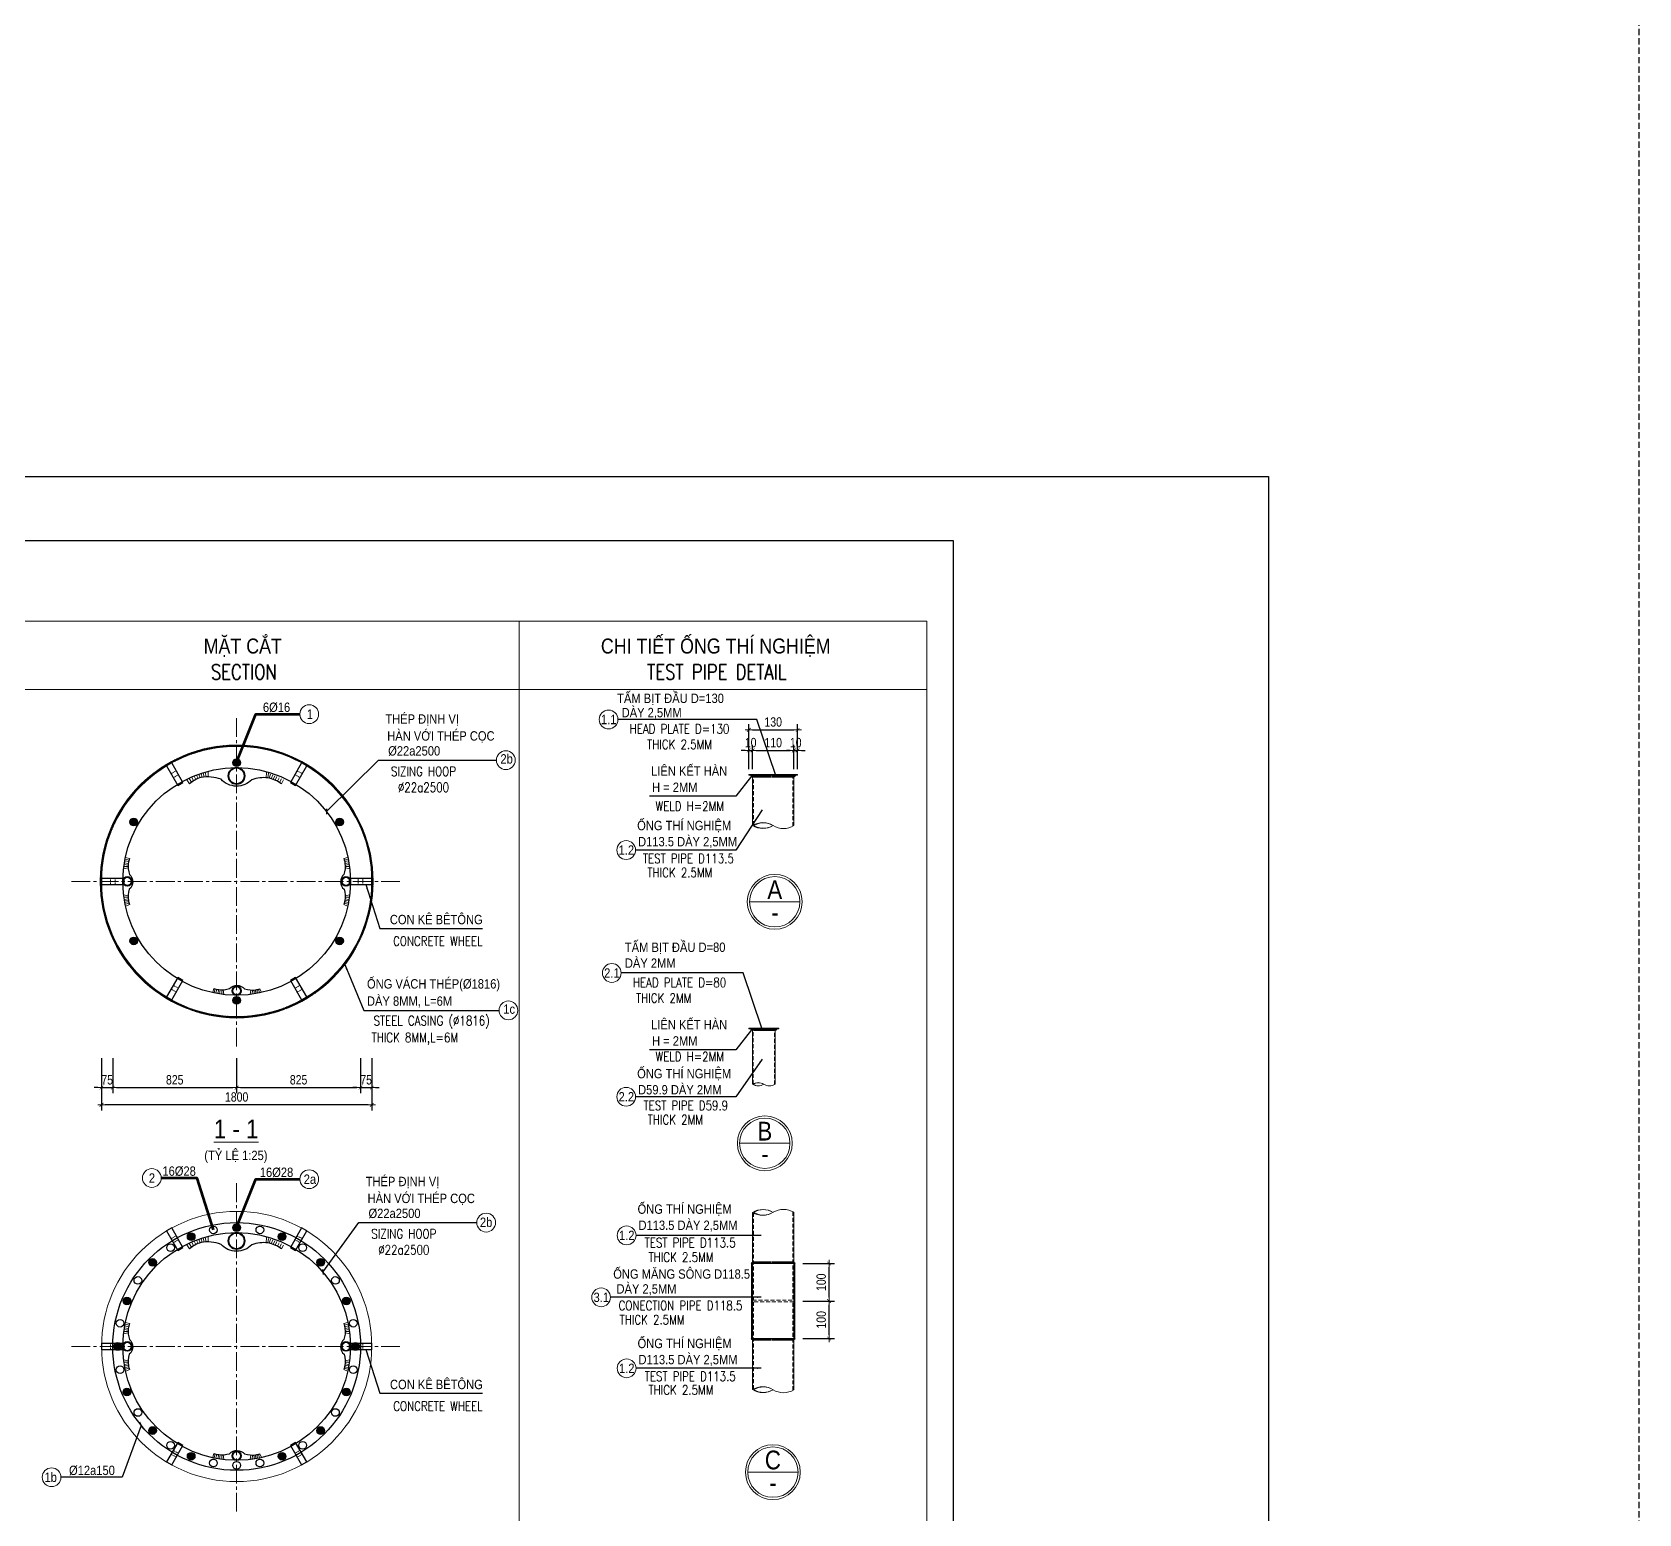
# Model space of a CAD drawing. Header units: millimetres. Extents: x -2123450 to -961021, y -260876 to 649159.
# Drawn here: x -1306265 to -1242047, y 476178 to 535405 of the extents above; entities that cross this region are included whole.
import ezdxf
from ezdxf.enums import TextEntityAlignment as Align

# ---------------------------------------------------------------- set-up
doc = ezdxf.new("R2010")
doc.units = ezdxf.units.MM
doc.header["$LTSCALE"] = 1000
doc.header["$MEASUREMENT"] = 0
doc.header["$PDMODE"] = 66
for name, pattern in [('CENTER2', [1.125, 0.75, -0.125, 0.125, -0.125]), ('HIDDEN', [0.375, 0.25, -0.125]), ('HIDDEN2', [4.7625, 3.175, -1.5875])]:
    doc.linetypes.add(name, pattern=pattern)
doc.layers.get('0').update_dxf_attribs({"linetype": 'CONTINUOUS'})
doc.layers.get('DEFPOINTS').update_dxf_attribs({"linetype": 'CONTINUOUS'})
for name, color, linetype in [('03BORER', 3, 'CONTINUOUS'), ('05STEEL', 4, 'CONTINUOUS'), ('HIDEN', 9, 'HIDDEN'), ('TEXT', 7, 'CONTINUOUS')]:
    doc.layers.add(name, color=color, linetype=linetype)
for name, color, linetype, lineweight in [('NDC_S_AXIS', 5, 'CENTER2', 15), ('NDC_S_BREAK-LINE', 1, 'CONTINUOUS', 15), ('NDC_S_CONTINUOUS', 3, 'CONTINUOUS', 20), ('NDC_S_DIM', 1, 'CONTINUOUS', 9), ('NDC_S_FOUNDATION NAME', 7, 'CONTINUOUS', 20), ('NDC_S_HATCH MATERIAL', 8, 'CONTINUOUS', 13), ('NDC_S_HIDDEN', 9, 'HIDDEN2', 20), ('NDC_S_LEADER', 1, 'CONTINUOUS', 9), ('NDC_S_REBAR', 4, 'CONTINUOUS', 35), ('NDC_S_REBAR NO.', 7, 'CONTINUOUS', 20), ('NDC_S_REBAR NO. BOX', 1, 'CONTINUOUS', 9), ('NDC_S_REBAR SECTION', 6, 'CONTINUOUS', 25), ('NDC_S_STIRRUP', 2, 'CONTINUOUS', 25), ('NDC_S_VN TITLE', 6, 'CONTINUOUS', 9)]:
    doc.layers.add(name, color=color, linetype=linetype, lineweight=lineweight)
doc.styles.add('NDC_ARIAL', font='arial.ttf', dxfattribs={"width": 0.8})
doc.styles.get("Standard").update_dxf_attribs({"font": 'romans.shx', "bigfont": 'vns.shx'})
doc.dimstyles.new('NDC_1-100', dxfattribs={"dimscale": 100, "dimtxt": 2.2, "dimasz": 1, "dimexe": 1.5, "dimexo": 2, "dimgap": 0.8, "dimtad": 1, "dimdec": 0, "dimdsep": 46, "dimtxsty": 'NDC_ARIAL', "dimblk": 'DIMMARK', "dimcen": 49999.938995, "dimdle": 1.5, "dimclrd": 1, "dimclre": 1, "dimclrt": 3, "dimadec": 0, "dimazin": 0, "dimtfac": 1, "dimtdec": 0, "dimtix": 1, "dimtmove": 2, "dimatfit": 3, "dimfxl": 1, "dimarcsym": 0})
doc.dimstyles.new('NDC_1-150(10)', dxfattribs={"dimscale": 150, "dimtxt": 2.5, "dimasz": 1, "dimexe": 1.5, "dimexo": 0, "dimgap": 0.8, "dimtad": 1, "dimdec": 0, "dimlfac": 0.066667, "dimdsep": 46, "dimtxsty": 'NDC_ARIAL', "dimblk": 'DIMMARK', "dimcen": 49999.938995, "dimdle": 1.5, "dimclrd": 1, "dimclre": 1, "dimclrt": 3, "dimadec": 0, "dimazin": 0, "dimtfac": 1, "dimtdec": 0, "dimtix": 1, "dimtmove": 2, "dimatfit": 3, "dimfxl": 1, "dimarcsym": 0})
doc.dimstyles.new('NDC_1-150(25)', dxfattribs={"dimscale": 150, "dimtxt": 2.5, "dimasz": 1, "dimexe": 1.5, "dimexo": 0, "dimgap": 0.8, "dimtad": 1, "dimdec": 0, "dimlfac": 0.166667, "dimdsep": 46, "dimtxsty": 'NDC_ARIAL', "dimblk": 'DIMMARK', "dimcen": 49999.938995, "dimdle": 1.5, "dimclrd": 1, "dimclre": 1, "dimclrt": 3, "dimadec": 0, "dimazin": 0, "dimtfac": 1, "dimtdec": 0, "dimtix": 1, "dimtmove": 2, "dimatfit": 3, "dimfxl": 1, "dimarcsym": 0})

# ---------------------------------------------------------------- blocks, each defined once
blk = doc.blocks.new('DIMMARK')
at = {"layer": 'NDC_S_DIM', "color": 1}
blk.add_line((-1.5, 0), (1, 0), dxfattribs=at)
at = {"layer": 'NDC_S_DIM', "color": 2, "const_width": 0.15}
blk.add_lwpolyline([(-0.5, -0.5), (0.5, 0.5)], dxfattribs=at)
blk = doc.blocks.new('*U1938')
at = {"layer": 'NDC_S_HATCH MATERIAL'}
blk.add_line((0, 42), (0, -42), dxfattribs=at)
blk = doc.blocks.new('*U1939')
at = {"layer": 'NDC_S_HATCH MATERIAL', "color": 0, "linetype": 'ByBlock', "lineweight": -2, "transparency": 16777216}
for p in [(0, 0), (40, 0), (80, 0), (120, 0), (160, 0), (200, 0), (240, 0), (280, 0), (320, 0), (360, 0), (400, 0), (440, 0), (480, 0), (520, 0), (560, 0), (600, 0), (640, 0), (680, 0), (720, 0), (760, 0), (800, 0), (840, 0), (880, 0), (920, 0), (960, 0), (1000, 0), (1040, 0), (1080, 0), (1120, 0), (1160, 0), (1200, 0), (1240, 0), (1280, 0), (1320, 0), (1360, 0), (1400, 0), (1440, 0), (1480, 0)]:
    blk.add_blockref('*U1938', p, dxfattribs=at)
blk = doc.blocks.new('*D2032')
at = {"layer": 'DEFPOINTS', "color": 0, "transparency": 16777216}
for p in [(-1277471, 506693), (-1277621, 505945), (-1277471, 505945)]:
    blk.add_point(p, dxfattribs=at)
at = {"layer": 'NDC_S_DIM', "color": 1, "lineweight": -2, "transparency": 16777216}
for p, q in [((-1277771, 506693), (-1277921, 506693)), ((-1277621, 505945), (-1277621, 506918)), ((-1277621, 506693), (-1277471, 506693)), ((-1277471, 505945), (-1277471, 506918)), ((-1277321, 506693), (-1277171, 506693))]:
    blk.add_line(p, q, dxfattribs=at)
at = {"layer": 'NDC_S_DIM', "color": 1, "lineweight": -2, "transparency": 16777216, "xscale": 150, "yscale": 150, "zscale": 150}
blk.add_blockref('DIMMARK', (-1277621, 506693), dxfattribs=at)
at = {"layer": 'NDC_S_DIM', "color": 1, "lineweight": -2, "transparency": 16777216, "xscale": 150, "yscale": 150, "zscale": 150, "rotation": 180}
blk.add_blockref('DIMMARK', (-1277471, 506693), dxfattribs=at)
at = {"layer": 'NDC_S_DIM', "color": 3, "transparency": 16777216, "insert": (-1277546, 507004), "char_height": 375, "attachment_point": 5, "style": 'NDC_ARIAL'}
blk.add_mtext('10', dxfattribs=at)
blk = doc.blocks.new('*D2033')
at = {"layer": 'DEFPOINTS', "color": 0, "transparency": 16777216}
for p in [(-1275821, 506693), (-1277471, 505945), (-1275821, 505945)]:
    blk.add_point(p, dxfattribs=at)
at = {"layer": 'NDC_S_DIM', "color": 1, "lineweight": -2, "transparency": 16777216}
for p, q in [((-1277471, 505945), (-1277471, 506918)), ((-1277321, 506693), (-1275971, 506693)), ((-1275821, 505945), (-1275821, 506918))]:
    blk.add_line(p, q, dxfattribs=at)
at = {"layer": 'NDC_S_DIM', "color": 1, "lineweight": -2, "transparency": 16777216, "xscale": 150, "yscale": 150, "zscale": 150, "rotation": 180}
blk.add_blockref('DIMMARK', (-1277471, 506693), dxfattribs=at)
at = {"layer": 'NDC_S_DIM', "color": 1, "lineweight": -2, "transparency": 16777216, "xscale": 150, "yscale": 150, "zscale": 150}
blk.add_blockref('DIMMARK', (-1275821, 506693), dxfattribs=at)
at = {"layer": 'NDC_S_DIM', "color": 3, "transparency": 16777216, "insert": (-1276646, 507004), "char_height": 375, "attachment_point": 5, "style": 'NDC_ARIAL'}
blk.add_mtext('110', dxfattribs=at)
blk = doc.blocks.new('*D2034')
at = {"layer": 'DEFPOINTS', "color": 0, "transparency": 16777216}
for p in [(-1275671, 506693), (-1275821, 505945), (-1275671, 505945)]:
    blk.add_point(p, dxfattribs=at)
at = {"layer": 'NDC_S_DIM', "color": 1, "lineweight": -2, "transparency": 16777216}
for p, q in [((-1275971, 506693), (-1276121, 506693)), ((-1275821, 505945), (-1275821, 506918)), ((-1275821, 506693), (-1275671, 506693)), ((-1275671, 505945), (-1275671, 506918)), ((-1275521, 506693), (-1275371, 506693))]:
    blk.add_line(p, q, dxfattribs=at)
at = {"layer": 'NDC_S_DIM', "color": 1, "lineweight": -2, "transparency": 16777216, "xscale": 150, "yscale": 150, "zscale": 150}
blk.add_blockref('DIMMARK', (-1275821, 506693), dxfattribs=at)
at = {"layer": 'NDC_S_DIM', "color": 1, "lineweight": -2, "transparency": 16777216, "xscale": 150, "yscale": 150, "zscale": 150, "rotation": 180}
blk.add_blockref('DIMMARK', (-1275671, 506693), dxfattribs=at)
at = {"layer": 'NDC_S_DIM', "color": 3, "transparency": 16777216, "insert": (-1275746, 507004), "char_height": 375, "attachment_point": 5, "style": 'NDC_ARIAL'}
blk.add_mtext('10', dxfattribs=at)
blk = doc.blocks.new('*D2035')
at = {"layer": 'DEFPOINTS', "color": 0, "transparency": 16777216}
for p in [(-1275671, 507517), (-1277621, 505945), (-1275671, 505945)]:
    blk.add_point(p, dxfattribs=at)
at = {"layer": 'NDC_S_DIM', "color": 1, "lineweight": -2, "transparency": 16777216}
for p, q in [((-1277621, 505945), (-1277621, 507742)), ((-1277471, 507517), (-1275821, 507517)), ((-1275671, 505945), (-1275671, 507742))]:
    blk.add_line(p, q, dxfattribs=at)
at = {"layer": 'NDC_S_DIM', "color": 1, "lineweight": -2, "transparency": 16777216, "xscale": 150, "yscale": 150, "zscale": 150, "rotation": 180}
blk.add_blockref('DIMMARK', (-1277621, 507517), dxfattribs=at)
at = {"layer": 'NDC_S_DIM', "color": 1, "lineweight": -2, "transparency": 16777216, "xscale": 150, "yscale": 150, "zscale": 150}
blk.add_blockref('DIMMARK', (-1275671, 507517), dxfattribs=at)
at = {"layer": 'NDC_S_DIM', "color": 3, "transparency": 16777216, "insert": (-1276646, 507829), "char_height": 375, "attachment_point": 5, "style": 'NDC_ARIAL'}
blk.add_mtext('130', dxfattribs=at)
blk = doc.blocks.new('*U1927')
at = {"layer": 'NDC_S_HATCH MATERIAL'}
blk.add_line((0, 42), (0, -42), dxfattribs=at)
blk = doc.blocks.new('*U1940')
at = {"layer": 'NDC_S_HATCH MATERIAL', "color": 0, "linetype": 'ByBlock', "lineweight": -2, "transparency": 16777216}
for p in [(0, 0), (40, 0), (80, 0), (120, 0), (160, 0), (200, 0), (240, 0), (280, 0), (320, 0), (360, 0), (400, 0), (440, 0), (480, 0), (520, 0), (560, 0), (600, 0), (640, 0), (680, 0), (720, 0), (760, 0), (800, 0)]:
    blk.add_blockref('*U1927', p, dxfattribs=at)
blk = doc.blocks.new('*U1929')
at = {"layer": 'NDC_S_HATCH MATERIAL'}
blk.add_line((0, 42), (0, -42), dxfattribs=at)
blk = doc.blocks.new('*U1928')
at = {"layer": 'NDC_S_HATCH MATERIAL', "color": 0, "linetype": 'ByBlock', "lineweight": -2, "transparency": 16777216}
for p in [(0, 0), (40, 0), (80, 0), (120, 0), (160, 0), (200, 0), (240, 0), (280, 0), (320, 0), (360, 0), (400, 0), (440, 0), (480, 0), (520, 0), (560, 0), (600, 0), (640, 0), (680, 0), (720, 0), (760, 0), (800, 0), (840, 0), (880, 0), (920, 0), (960, 0), (1000, 0), (1040, 0), (1080, 0), (1120, 0), (1160, 0), (1200, 0), (1240, 0), (1280, 0), (1320, 0), (1360, 0), (1400, 0), (1440, 0), (1480, 0)]:
    blk.add_blockref('*U1929', p, dxfattribs=at)
blk = doc.blocks.new('*U1931')
at = {"layer": 'NDC_S_HATCH MATERIAL'}
blk.add_line((0, 42), (0, -42), dxfattribs=at)
blk = doc.blocks.new('*U1930')
at = {"layer": 'NDC_S_HATCH MATERIAL', "color": 0, "linetype": 'ByBlock', "lineweight": -2, "transparency": 16777216}
for p in [(0, 0), (40, 0), (80, 0), (120, 0), (160, 0), (200, 0), (240, 0), (280, 0), (320, 0), (360, 0), (400, 0), (440, 0), (480, 0), (520, 0), (560, 0), (600, 0), (640, 0), (680, 0), (720, 0), (760, 0), (800, 0), (840, 0), (880, 0), (920, 0), (960, 0), (1000, 0), (1040, 0), (1080, 0), (1120, 0), (1160, 0), (1200, 0), (1240, 0), (1280, 0), (1320, 0), (1360, 0), (1400, 0), (1440, 0), (1480, 0)]:
    blk.add_blockref('*U1931', p, dxfattribs=at)
blk = doc.blocks.new('*D2026')
at = {"layer": 'DEFPOINTS', "color": 0, "transparency": 16777216}
for p in [(-1275456, 484686), (-1274415, 484686), (-1275456, 483186)]:
    blk.add_point(p, dxfattribs=at)
at = {"layer": 'NDC_S_DIM', "color": 1, "lineweight": -2, "transparency": 16777216}
for p, q in [((-1275456, 484686), (-1274190, 484686)), ((-1274415, 483336), (-1274415, 484536)), ((-1275456, 483186), (-1274190, 483186))]:
    blk.add_line(p, q, dxfattribs=at)
at = {"layer": 'NDC_S_DIM', "color": 1, "lineweight": -2, "transparency": 16777216, "xscale": 150, "yscale": 150, "zscale": 150}
for p, rotation in [((-1274415, 484686), 90), ((-1274415, 483186), 270)]:
    blk.add_blockref('DIMMARK', p, dxfattribs=dict(at, rotation=rotation))
at = {"layer": 'NDC_S_DIM', "color": 3, "transparency": 16777216, "insert": (-1274726, 483936), "char_height": 375, "attachment_point": 5, "rotation": 90, "style": 'NDC_ARIAL'}
blk.add_mtext('100', dxfattribs=at)
blk = doc.blocks.new('*D2027')
at = {"layer": 'DEFPOINTS', "color": 0, "transparency": 16777216}
for p in [(-1275456, 486186), (-1274415, 486186), (-1275456, 484686)]:
    blk.add_point(p, dxfattribs=at)
at = {"layer": 'NDC_S_DIM', "color": 1, "lineweight": -2, "transparency": 16777216}
for p, q in [((-1275456, 486186), (-1274190, 486186)), ((-1274415, 484836), (-1274415, 486036)), ((-1275456, 484686), (-1274190, 484686))]:
    blk.add_line(p, q, dxfattribs=at)
at = {"layer": 'NDC_S_DIM', "color": 1, "lineweight": -2, "transparency": 16777216, "xscale": 150, "yscale": 150, "zscale": 150}
for p, rotation in [((-1274415, 486186), 90), ((-1274415, 484686), 270)]:
    blk.add_blockref('DIMMARK', p, dxfattribs=dict(at, rotation=rotation))
at = {"layer": 'NDC_S_DIM', "color": 3, "transparency": 16777216, "insert": (-1274726, 485436), "char_height": 375, "attachment_point": 5, "rotation": 90, "style": 'NDC_ARIAL'}
blk.add_mtext('100', dxfattribs=at)
blk = doc.blocks.new('*U155')
at = {"layer": 'NDC_S_CONTINUOUS'}
blk.add_circle((0, 0), 5400, dxfattribs=at)
at = {"layer": 'NDC_S_STIRRUP'}
for radius in [4950, 4550]:
    blk.add_circle((0, 0), radius, dxfattribs=at)
blk = doc.blocks.new('*U529')
at = {"layer": 'NDC_S_CONTINUOUS'}
blk.add_circle((0, 0), 5400, dxfattribs=at)
at = {"layer": 'NDC_S_STIRRUP'}
blk.add_circle((0, 0), 4550, dxfattribs=at)
blk.add_circle((0, 0), 4550, dxfattribs=at)
blk = doc.blocks.new('*D1986')
at = {"layer": 'DEFPOINTS', "color": 0, "transparency": 16777216}
for p in [(-1303491, 494398), (-1292691, 494398), (-1303491, 492527)]:
    blk.add_point(p, dxfattribs=at)
at = {"layer": 'NDC_S_DIM', "color": 1, "lineweight": -2, "transparency": 16777216}
for p, q in [((-1303491, 494398), (-1303491, 492302)), ((-1292691, 494398), (-1292691, 492302)), ((-1292841, 492527), (-1303341, 492527))]:
    blk.add_line(p, q, dxfattribs=at)
at = {"layer": 'NDC_S_DIM', "color": 1, "lineweight": -2, "transparency": 16777216, "xscale": 150, "yscale": 150, "zscale": 150, "rotation": 180}
blk.add_blockref('DIMMARK', (-1303491, 492527), dxfattribs=at)
at = {"layer": 'NDC_S_DIM', "color": 1, "lineweight": -2, "transparency": 16777216, "xscale": 150, "yscale": 150, "zscale": 150}
blk.add_blockref('DIMMARK', (-1292691, 492527), dxfattribs=at)
at = {"layer": 'NDC_S_DIM', "color": 3, "transparency": 16777216, "insert": (-1298091, 492839), "char_height": 375, "attachment_point": 5, "style": 'NDC_ARIAL'}
blk.add_mtext('1800', dxfattribs=at)
blk = doc.blocks.new('*D1987')
at = {"layer": 'DEFPOINTS', "color": 0, "transparency": 16777216}
for p in [(-1303491, 494398), (-1303041, 494398), (-1303041, 493214)]:
    blk.add_point(p, dxfattribs=at)
at = {"layer": 'NDC_S_DIM', "color": 1, "lineweight": -2, "transparency": 16777216}
for p, q in [((-1303491, 494398), (-1303491, 492989)), ((-1303041, 494398), (-1303041, 492989)), ((-1303641, 493214), (-1303791, 493214)), ((-1303491, 493214), (-1303041, 493214)), ((-1302891, 493214), (-1302741, 493214))]:
    blk.add_line(p, q, dxfattribs=at)
at = {"layer": 'NDC_S_DIM', "color": 1, "lineweight": -2, "transparency": 16777216, "xscale": 150, "yscale": 150, "zscale": 150}
blk.add_blockref('DIMMARK', (-1303491, 493214), dxfattribs=at)
at = {"layer": 'NDC_S_DIM', "color": 1, "lineweight": -2, "transparency": 16777216, "xscale": 150, "yscale": 150, "zscale": 150, "rotation": 180}
blk.add_blockref('DIMMARK', (-1303041, 493214), dxfattribs=at)
at = {"layer": 'NDC_S_DIM', "color": 3, "transparency": 16777216, "insert": (-1303266, 493525), "char_height": 375, "attachment_point": 5, "style": 'NDC_ARIAL'}
blk.add_mtext('75', dxfattribs=at)
blk = doc.blocks.new('*D1988')
at = {"layer": 'DEFPOINTS', "color": 0, "transparency": 16777216}
for p in [(-1303041, 494398), (-1298091, 494398), (-1298091, 493214)]:
    blk.add_point(p, dxfattribs=at)
at = {"layer": 'NDC_S_DIM', "color": 1, "lineweight": -2, "transparency": 16777216}
for p, q in [((-1303041, 494398), (-1303041, 492989)), ((-1298091, 494398), (-1298091, 492989)), ((-1302891, 493214), (-1298241, 493214))]:
    blk.add_line(p, q, dxfattribs=at)
at = {"layer": 'NDC_S_DIM', "color": 1, "lineweight": -2, "transparency": 16777216, "xscale": 150, "yscale": 150, "zscale": 150, "rotation": 180}
blk.add_blockref('DIMMARK', (-1303041, 493214), dxfattribs=at)
at = {"layer": 'NDC_S_DIM', "color": 1, "lineweight": -2, "transparency": 16777216, "xscale": 150, "yscale": 150, "zscale": 150}
blk.add_blockref('DIMMARK', (-1298091, 493214), dxfattribs=at)
at = {"layer": 'NDC_S_DIM', "color": 3, "transparency": 16777216, "insert": (-1300566, 493526), "char_height": 375, "attachment_point": 5, "style": 'NDC_ARIAL'}
blk.add_mtext('825', dxfattribs=at)
blk = doc.blocks.new('*D1989')
at = {"layer": 'DEFPOINTS', "color": 0, "transparency": 16777216}
for p in [(-1298091, 494398), (-1293141, 494398), (-1293141, 493214)]:
    blk.add_point(p, dxfattribs=at)
at = {"layer": 'NDC_S_DIM', "color": 1, "lineweight": -2, "transparency": 16777216}
for p, q in [((-1298091, 494398), (-1298091, 492989)), ((-1293141, 494398), (-1293141, 492989)), ((-1297941, 493214), (-1293291, 493214))]:
    blk.add_line(p, q, dxfattribs=at)
at = {"layer": 'NDC_S_DIM', "color": 1, "lineweight": -2, "transparency": 16777216, "xscale": 150, "yscale": 150, "zscale": 150, "rotation": 180}
blk.add_blockref('DIMMARK', (-1298091, 493214), dxfattribs=at)
at = {"layer": 'NDC_S_DIM', "color": 1, "lineweight": -2, "transparency": 16777216, "xscale": 150, "yscale": 150, "zscale": 150}
blk.add_blockref('DIMMARK', (-1293141, 493214), dxfattribs=at)
at = {"layer": 'NDC_S_DIM', "color": 3, "transparency": 16777216, "insert": (-1295616, 493526), "char_height": 375, "attachment_point": 5, "style": 'NDC_ARIAL'}
blk.add_mtext('825', dxfattribs=at)
blk = doc.blocks.new('*D1990')
at = {"layer": 'DEFPOINTS', "color": 0, "transparency": 16777216}
for p in [(-1293141, 494398), (-1292691, 494398), (-1292691, 493214)]:
    blk.add_point(p, dxfattribs=at)
at = {"layer": 'NDC_S_DIM', "color": 1, "lineweight": -2, "transparency": 16777216}
for p, q in [((-1293141, 494398), (-1293141, 492989)), ((-1292691, 494398), (-1292691, 492989)), ((-1293291, 493214), (-1293441, 493214)), ((-1293141, 493214), (-1292691, 493214)), ((-1292541, 493214), (-1292391, 493214))]:
    blk.add_line(p, q, dxfattribs=at)
at = {"layer": 'NDC_S_DIM', "color": 1, "lineweight": -2, "transparency": 16777216, "xscale": 150, "yscale": 150, "zscale": 150}
blk.add_blockref('DIMMARK', (-1293141, 493214), dxfattribs=at)
at = {"layer": 'NDC_S_DIM', "color": 1, "lineweight": -2, "transparency": 16777216, "xscale": 150, "yscale": 150, "zscale": 150, "rotation": 180}
blk.add_blockref('DIMMARK', (-1292691, 493214), dxfattribs=at)
at = {"layer": 'NDC_S_DIM', "color": 3, "transparency": 16777216, "insert": (-1292916, 493525), "char_height": 375, "attachment_point": 5, "style": 'NDC_ARIAL'}
blk.add_mtext('75', dxfattribs=at)
blk = doc.blocks.new('MC7')
at = {"layer": '03BORER'}
blk.add_lwpolyline([(-277807, 378710), (-275557, 378710), (-275557, 379310), (-277807, 379310)], close=True, dxfattribs=at)
at = {"layer": 'NDC_S_HATCH MATERIAL', "linetype": 'HIDDEN', "ltscale": 0.5}
for p, q in [((-276907, 378710), (-276907, 379310)), ((-276457, 378710), (-276457, 379310))]:
    blk.add_line(p, q, dxfattribs=at)
blk = doc.blocks.new('*U206')
at = {"layer": 'NDC_S_DIM', "xscale": 0.4, "yscale": 0.4, "zscale": 0.4}
blk.add_blockref('MC7', (110673, -151604), dxfattribs=at)
blk = doc.blocks.new('*U1905')
at = {"color": 0, "linetype": 'ByBlock', "lineweight": -2, "transparency": 16777216}
blk.add_blockref('*U206', (0, 0), dxfattribs=at)
blk = doc.blocks.new('*U1906')
at = {"layer": '03BORER', "color": 0, "linetype": 'ByBlock', "lineweight": -2, "transparency": 16777216}
for p, rotation in [((-1445695, 395081), 299.9999999999999), ((-1440745, 395081), 240), ((-1438270, 390794), 180), ((-1445695, 386507), 59.99999999999999), ((-1440745, 386507), 120)]:
    blk.add_blockref('*U1905', p, dxfattribs=dict(at, rotation=rotation))
blk.add_blockref('*U1905', (-1448170, 390794), dxfattribs=at)
blk = doc.blocks.new('21231')
at = {"layer": 'NDC_S_REBAR SECTION'}
h = blk.add_hatch(color=256, dxfattribs=at)
h.dxf.hatch_style = 1
edge = h.paths.add_edge_path()
edge.add_arc((-522, -406), 153, 0, 360)
blk.add_circle((-522, -406), 153, dxfattribs=at)
blk = doc.blocks.new('*U209')
at = {"color": 1}
blk.add_blockref('21231', (522, 406), dxfattribs=at)
blk = doc.blocks.new('*U229')
at = {"color": 0, "linetype": 'ByBlock', "lineweight": -2, "transparency": 16777216}
blk.add_blockref('*U209', (0, 0), dxfattribs=at)
blk = doc.blocks.new('*U1907')
at = {"layer": 'NDC_S_REBAR', "color": 0, "linetype": 'ByBlock', "lineweight": -2, "transparency": 16777216}
blk.add_blockref('*U229', (0, 0), dxfattribs=at)
blk = doc.blocks.new('*U1908')
at = {"layer": '03BORER', "color": 0, "linetype": 'ByBlock', "lineweight": -2, "transparency": 16777216}
blk.add_blockref('*U1907', (-1443220, 395544), dxfattribs=at)
for p, rotation in [((-1447334, 393169), 59.99999999999999), ((-1439106, 393169), 299.9999999999999), ((-1447334, 388419), 120), ((-1439106, 388419), 240), ((-1443220, 386044), 180)]:
    blk.add_blockref('*U1907', p, dxfattribs=dict(at, rotation=rotation))
blk = doc.blocks.new('*U1909')
at = {"color": 0, "linetype": 'ByBlock', "lineweight": -2, "transparency": 16777216}
blk.add_blockref('*U206', (0, 0), dxfattribs=at)
blk = doc.blocks.new('*U1910')
at = {"layer": '03BORER', "color": 0, "linetype": 'ByBlock', "lineweight": -2, "transparency": 16777216}
for p, rotation in [((-1445695, 376493), 299.9999999999999), ((-1440745, 376493), 239.9999999999999), ((-1438270, 372206), 180), ((-1445695, 367919), 59.99999999999999), ((-1440745, 367919), 120)]:
    blk.add_blockref('*U1909', p, dxfattribs=dict(at, rotation=rotation))
blk.add_blockref('*U1909', (-1448170, 372206), dxfattribs=at)
blk = doc.blocks.new('*U210')
at = {"layer": 'NDC_S_REBAR SECTION'}
blk.add_circle((0, 0), 153, dxfattribs=at)
blk = doc.blocks.new('*U1911')
at = {"color": 0, "linetype": 'ByBlock', "lineweight": -2, "transparency": 16777216, "rotation": 89.9999999999999}
blk.add_blockref('*U210', (0, 0), dxfattribs=at)
blk = doc.blocks.new('*U1912')
at = {"layer": '03BORER', "color": 0, "linetype": 'ByBlock', "lineweight": -2, "transparency": 16777216}
for p, rotation in [((-1444147, 376865), 11.25000000000001), ((-1442293, 376865), 348.75), ((-1445859, 376155), 33.75), ((-1445038, 376594), 22.5), ((-1441402, 376594), 337.4999999999999), ((-1440581, 376155), 326.25), ((-1446579, 375565), 45.00000000000001), ((-1439861, 375565), 315), ((-1447169, 374845), 56.25000000000001), ((-1439270, 374845), 303.75), ((-1447608, 374024), 67.5), ((-1438831, 374024), 292.4999999999999), ((-1447879, 373133), 78.74999999999999), ((-1438561, 373133), 281.25), ((-1447970, 372206), 90), ((-1438470, 372206), 270), ((-1447879, 371279), 101.25), ((-1438561, 371279), 258.75), ((-1447608, 370388), 112.5), ((-1438831, 370388), 247.5), ((-1447169, 369567), 123.75), ((-1439270, 369567), 236.2499999999999), ((-1446579, 368847), 135), ((-1439861, 368847), 225), ((-1445859, 368256), 146.25), ((-1445038, 367817), 157.5), ((-1441402, 367817), 202.4999999999999), ((-1440581, 368256), 213.75), ((-1444147, 367547), 168.75), ((-1443220, 367456), 180), ((-1442293, 367547), 191.25)]:
    blk.add_blockref('*U1911', p, dxfattribs=dict(at, rotation=rotation))
blk.add_blockref('*U1911', (-1443220, 376956), dxfattribs=at)
blk = doc.blocks.new('*U1915')
at = {"color": 0, "linetype": 'ByBlock', "lineweight": -2, "transparency": 16777216, "rotation": 180}
blk.add_blockref('*U209', (0, 0), dxfattribs=at)
blk = doc.blocks.new('*U1916')
at = {"layer": '03BORER', "color": 0, "linetype": 'ByBlock', "lineweight": -2, "transparency": 16777216}
blk.add_blockref('*U1915', (-1443220, 376956), dxfattribs=at)
for p, rotation in [((-1445038, 376594), 22.5), ((-1441402, 376594), 337.4999999999999), ((-1446579, 375565), 45.00000000000001), ((-1439861, 375565), 315), ((-1447608, 374024), 67.5), ((-1438831, 374024), 292.4999999999999), ((-1447970, 372206), 90), ((-1438470, 372206), 270), ((-1447608, 370388), 112.5), ((-1438831, 370388), 247.5), ((-1446579, 368847), 135), ((-1439861, 368847), 225), ((-1445038, 367817), 157.5), ((-1441402, 367817), 202.4999999999999), ((-1443220, 367456), 180)]:
    blk.add_blockref('*U1915', p, dxfattribs=dict(at, rotation=rotation))
blk = doc.blocks.new('ưeqwewe')
at = {"layer": '05STEEL', "color": 4}
blk.add_lwpolyline([(-1487886, 328815, 0.123663), (-1487656, 329371, 0.128024), (-1487741, 330000, -0.427682), (-1487741, 331236, 0.132008), (-1487681, 332031, 0.107548), (-1487939, 332493, 0.020618)], format="xyb", dxfattribs=at)
at = {"layer": 'NDC_S_HATCH MATERIAL'}
for p, q in [((-1487939, 332493), (-1487786, 332607)), ((-1487876, 332415), (-1487730, 332504)), ((-1487819, 332333), (-1487678, 332403)), ((-1487769, 332246), (-1487633, 332308)), ((-1487726, 332154), (-1487593, 332217)), ((-1487693, 332068), (-1487554, 332124)), ((-1487674, 331991), (-1487518, 332029)), ((-1487664, 331916), (-1487489, 331949)), ((-1487657, 331833), (-1487462, 331869)), ((-1487654, 331745), (-1487426, 331751)), ((-1487886, 328815), (-1487729, 328733)), ((-1487831, 328896), (-1487683, 328823)), ((-1487784, 328977), (-1487641, 328910)), ((-1487741, 329068), (-1487599, 329006)), ((-1487710, 329148), (-1487564, 329088)), ((-1487685, 329232), (-1487531, 329173)), ((-1487665, 329316), (-1487499, 329257)), ((-1487656, 329371), (-1487472, 329337)), ((-1487650, 329436), (-1487444, 329424))]:
    blk.add_line(p, q, dxfattribs=at)
at = {"layer": 'NDC_S_REBAR'}
for radius in [330, 315]:
    blk.add_circle((-1487594, 330618), radius, dxfattribs=at)
blk = doc.blocks.new('HAN DAI')
at = {"layer": '05STEEL', "color": 4}
blk.add_lwpolyline([(-307567, 288279, 0.02201), (-307612, 288076, 0.102878), (-307569, 287644, -0.455013), (-307575, 287047, 0.096416), (-307610, 286589, -0.01258), (-307567, 286440, 0.020618)], format="xyb", dxfattribs=at)
at = {"layer": 'NDC_S_HATCH MATERIAL'}
for p, q in [((-307616, 287903), (-307800, 287868)), ((-307618, 287953), (-307788, 287955)), ((-307617, 288015), (-307775, 288042)), ((-307612, 288073), (-307762, 288110)), ((-307597, 288152), (-307747, 288189)), ((-307583, 288217), (-307732, 288254)), ((-307567, 288279), (-307718, 288316)), ((-307616, 286791), (-307797, 286822)), ((-307618, 286730), (-307784, 286735)), ((-307616, 286670), (-307768, 286643)), ((-307612, 286608), (-307759, 286591)), ((-307598, 286552), (-307745, 286521)), ((-307579, 286488), (-307730, 286453)), ((-307567, 286440), (-307710, 286372))]:
    blk.add_line(p, q, dxfattribs=at)
blk = doc.blocks.new('qưeqeqew')
at = {"layer": 'NDC_S_REBAR'}
for radius in [180, 168]:
    blk.add_circle((180, 0), radius, dxfattribs=at)
at = {"layer": 'NDC_S_DIM'}
blk.add_blockref('HAN DAI', (307832, -287360), dxfattribs=at)

msp = doc.modelspace()

# ---------------------------------------------------------------- hatches: boundary and pattern name
at = {"layer": 'NDC_S_HATCH MATERIAL'}
h = msp.add_hatch(dxfattribs=at)
h.set_pattern_fill('ANSI31', color=256, scale=180)
h.set_pattern_definition([(45, (153824.202, 149867.248), (-15.90990258, 15.90990258), [])])
edge = h.paths.add_edge_path(flags=17)
edge.add_arc((-1298090.94, 501456.56), 5400, 0, 360)
edge = h.paths.add_edge_path()
edge.add_arc((-1298090.94, 501456.56), 5454, 0, 360)
for points in [[(-1277471.28, 505643.4, -0.41421356), (-1277526.28, 505698.4), (-1277471.28, 505698.4)], [(-1275821.28, 505643.4), (-1275821.28, 505698.4), (-1275766.28, 505698.4, -0.41421356)], [(-1277471.28, 495510.85, -0.41421356), (-1277526.28, 495565.85), (-1277471.28, 495565.85)], [(-1276571.28, 495510.85), (-1276571.28, 495565.85), (-1276516.28, 495565.85, -0.41421356)], [(-1277471.28, 486223.03), (-1277471.28, 486185.53), (-1277508.78, 486185.53, -0.41421356)], [(-1275821.28, 486223.03), (-1275821.28, 486185.53), (-1275783.78, 486185.53, 0.41421356)], [(-1277471.28, 483148.03), (-1277471.28, 483185.53), (-1277508.78, 483185.53, 0.41421356)], [(-1275821.28, 483148.03), (-1275821.28, 483185.53), (-1275783.78, 483185.53, -0.41421356)]]:
    msp.add_hatch(color=256, dxfattribs=at).paths.add_polyline_path(points)

# ---------------------------------------------------------------- linework, layer by layer
at = {"layer": 'DEFPOINTS'}
for points in [[(-1382997.23, 517639.38), (-1256847.23, 517639.38), (-1256847.23, 428539.38), (-1382997.23, 428539.38)], [(-1269447.23, 431089.38), (-1377030.69, 431089.38), (-1377030.69, 515089.38), (-1269447.23, 515089.38)]]:
    msp.add_lwpolyline(points, close=True, dxfattribs=at)
at = {"layer": 'HIDEN', "color": 1}
msp.add_lwpolyline([(-1725347.08, 649159.11), (-1242046.9, 649159.11), (-1242046.9, -260876.48), (-1725347.08, -260876.48)], close=True, dxfattribs=at)
at = {"layer": 'NDC_S_AXIS'}
for p, q in [((-1298090.94, 494856.56), (-1298090.94, 508056.56)), ((-1304690.94, 501456.56), (-1291490.94, 501456.56)), ((-1298090.94, 476268.65), (-1298090.94, 489468.65)), ((-1304690.94, 482868.65), (-1291490.94, 482868.65))]:
    msp.add_line(p, q, dxfattribs=at)
at = {"layer": 'NDC_S_BREAK-LINE'}
for points in [[(-1275821.28, 503687.79, -0.28897964), (-1276647.15, 503687.79, 0.28597952), (-1277471.28, 503690.76, 0.57255311)], [(-1277471.28, 503690.76, 0.28237272), (-1276650.41, 503689.83, 0.28237272)], [(-1276647.15, 503687.79, 0.29182309), (-1277416.28, 503690.76)], [(-1277416.28, 503690.76, 0.28883724), (-1276650.41, 503689.83, 0.12984702)], [(-1276571.28, 493349, -0.28897964), (-1277021.75, 493349, 0.28597952), (-1277471.28, 493350.62, 0.57255311)], [(-1277471.28, 493350.62, 0.28237272), (-1277023.53, 493350.11, 0.28237272)], [(-1277021.75, 493349, 0.29182309), (-1277441.28, 493350.62)], [(-1277441.28, 493350.62, 0.28883724), (-1277023.53, 493350.11, 0.12984702)], [(-1275821.28, 488231.02, 0.28897964), (-1276647.15, 488231.02, -0.28597952), (-1277471.28, 488228.05, -0.57255311)], [(-1277471.28, 488228.05, -0.28237272), (-1276650.41, 488228.98, -0.28237272)], [(-1277416.28, 488228.05, -0.28883724), (-1276650.41, 488228.98, -0.12984702)], [(-1276647.15, 488231.02, -0.29182309), (-1277416.28, 488228.05)], [(-1275821.28, 481140.03, -0.28897964), (-1276647.15, 481140.03, 0.28597952), (-1277471.28, 481143, 0.57255311)], [(-1277471.28, 481143, 0.28237272), (-1276650.41, 481142.07, 0.28237272)], [(-1276647.15, 481140.03, 0.29182309), (-1277416.28, 481143)], [(-1277416.28, 481143, 0.28883724), (-1276650.41, 481142.07, 0.12984702)]]:
    msp.add_lwpolyline(points, format="xyb", dxfattribs=at)
at = {"layer": 'NDC_S_CONTINUOUS'}
for p, q in [((-1306668.25, 511854.12), (-1270500.01, 511854.12)), ((-1286800.45, 511854.12), (-1286800.45, 431911.17)), ((-1270500.01, 511854.12), (-1270500.01, 432346.69)), ((-1270500.01, 511854.12), (-1270500.01, 431911.17)), ((-1306668.25, 509133.34), (-1270500.01, 509133.34)), ((-1277471.28, 503690.76), (-1277471.28, 505698.4)), ((-1275821.28, 503687.79), (-1275821.28, 505698.4)), ((-1277471.28, 493350.62), (-1277471.28, 495565.85)), ((-1276571.28, 493349), (-1276571.28, 495565.85)), ((-1277471.28, 488228.05), (-1277471.28, 484723.03)), ((-1275821.28, 488231.02), (-1275821.28, 484723.03)), ((-1277471.28, 481143), (-1277471.28, 484648.03)), ((-1275821.28, 481140.03), (-1275821.28, 484648.03))]:
    msp.add_line(p, q, dxfattribs=at)
for points in [[(-1277621.28, 505735.9), (-1275671.28, 505735.9), (-1275671.28, 505698.4), (-1277621.28, 505698.4)], [(-1277621.28, 495595.85), (-1276421.28, 495595.85), (-1276421.28, 495565.85), (-1277621.28, 495565.85)], [(-1277471.28, 486185.53), (-1277508.78, 486185.53), (-1277508.78, 483185.53), (-1277471.28, 483185.53)], [(-1277471.28, 486185.53), (-1275821.28, 486185.53), (-1275821.28, 483185.53), (-1277471.28, 483185.53)], [(-1275783.78, 486185.53), (-1275821.28, 486185.53), (-1275821.28, 483185.53), (-1275783.78, 483185.53)]]:
    msp.add_lwpolyline(points, close=True, dxfattribs=at)
for radius in [5454, 5400]:
    msp.add_circle((-1298090.94, 501456.56), radius, dxfattribs=at)
at = {"layer": 'NDC_S_HIDDEN', "ltscale": 0.05}
for p, q in [((-1277433.78, 503712.52), (-1277433.78, 505698.4)), ((-1275858.78, 503665.59), (-1275858.78, 505698.4)), ((-1277450.82, 493362.48), (-1277450.82, 495565.85)), ((-1276591.73, 493336.89), (-1276591.73, 495565.85)), ((-1277433.78, 488206.3), (-1277433.78, 484723.03)), ((-1275858.78, 488253.22), (-1275858.78, 484723.03)), ((-1277471.28, 484723.03), (-1275821.28, 484723.03)), ((-1275821.28, 484648.03), (-1277471.28, 484648.03)), ((-1277433.78, 481164.75), (-1277433.78, 484648.03)), ((-1275858.78, 481117.83), (-1275858.78, 484648.03))]:
    msp.add_line(p, q, dxfattribs=at)
at = {"layer": 'NDC_S_LEADER'}
for p, q in [((-1277589.92, 500642.2), (-1275577.45, 500642.2)), ((-1277987.37, 490989.6), (-1275974.89, 490989.6)), ((-1277665.42, 477845.38), (-1275652.94, 477845.38))]:
    msp.add_line(p, q, dxfattribs=at)
at = {"layer": 'NDC_S_LEADER', "lineweight": 100}
for points in [[(-1298090.94, 506206.56), (-1297323.99, 508143.22), (-1295565.48, 508143.22)], [(-1299017.62, 487527.38), (-1299669.45, 489602.35), (-1301106.5, 489602.35)], [(-1298090.94, 487618.65), (-1297323.99, 489555.32), (-1295565.48, 489555.32)]]:
    msp.add_lwpolyline(points, dxfattribs=at)
at = {"layer": 'NDC_S_LEADER'}
for centre, radius in [((-1276583.69, 500642.2), 1096.24), ((-1276583.69, 500642.2), 1006.24), ((-1276981.13, 490989.6), 1096.24), ((-1276981.13, 490989.6), 1006.24), ((-1276659.18, 477845.38), 1096.24), ((-1276659.18, 477845.38), 1006.24)]:
    msp.add_circle(centre, radius, dxfattribs=at)
at = {"layer": 'NDC_S_REBAR'}
for centre, radius, start, end in [((-1277471.28, 505698.4), 55, 180, 270), ((-1275821.28, 505698.4), 55, 270, 0), ((-1277471.28, 495565.85), 55, 180, 270), ((-1276571.28, 495565.85), 55, 270, 0), ((-1277471.28, 486185.53), 37.5, 90, 180), ((-1275821.28, 486185.53), 37.5, 0, 90), ((-1277471.28, 483185.53), 37.5, 180, 270), ((-1275821.28, 483185.53), 37.5, 270, 0)]:
    msp.add_arc(centre, radius, start, end, dxfattribs=at)
at = {"layer": 'NDC_S_REBAR NO. BOX'}
for centre in [(-1295190.48, 508143.22), (-1283225.86, 507930.6), (-1287331.3, 506305.15), (-1282521.49, 502711.74), (-1283096.99, 497798.05), (-1287229.53, 496304.01), (-1282521.49, 492850.19), (-1301481.5, 489602.35), (-1295190.48, 489555.32), (-1288117.58, 487819.26), (-1282504.19, 487310.01), (-1283523.19, 484833.62), (-1282504.19, 481995.97), (-1305487.18, 477641.58)]:
    msp.add_circle(centre, 375, dxfattribs=at)

# ---------------------------------------------------------------- block references
at = {"color": 1}
for name, p in [('*U529', (-1298090.94, 501456.56)), ('qưeqeqew', (-1302640.94, 501456.56)), ('*U155', (-1298090.94, 482868.65)), ('qưeqeqew', (-1302640.94, 482868.65))]:
    msp.add_blockref(name, p, dxfattribs=at)
for name, p, rotation in [('ưeqwewe', (-944173.54, 1987898.82), 89.10079871385915), ('qưeqeqew', (-1298090.94, 496906.56), 89.48022287332812), ('ưeqwewe', (-944173.54, 1969310.91), 89.10079871385915), ('qưeqeqew', (-1298090.94, 478318.65), 89.48022287332812)]:
    msp.add_blockref(name, p, dxfattribs=dict(at, rotation=rotation))
at = {"color": 1, "xscale": -1}
for p in [(-1293540.94, 501456.56), (-1293540.94, 482868.65)]:
    msp.add_blockref('qưeqeqew', p, dxfattribs=at)
at = {"layer": '03BORER'}
for name in ['*U1906', '*U1908', '*U1910', '*U1916', '*U1912']:
    msp.add_blockref(name, (145128.95, 110662.78), dxfattribs=at)
at = {"layer": 'NDC_S_HATCH MATERIAL'}
for name, p in [('*U1939', (-1277387.35, 505656.15)), ('*U1940', (-1277415.82, 495523.61)), ('*U1928', (-1277387.35, 486227.77)), ('*U1930', (-1277387.35, 483143.29))]:
    msp.add_blockref(name, p, dxfattribs=at)

# ---------------------------------------------------------------- texts
at = {"layer": 'NDC_S_FOUNDATION NAME', "style": 'NDC_ARIAL', "width": 0.85}
for s, p in [('6%%C16', (-1296497.15, 508419.53)), ('THÉP ĐỊNH VỊ', (-1290676.64, 507956.51)), ('HÀN VỚI THÉP CỌC', (-1289926.64, 507280.98)), ('%%C22a2500', (-1290995.34, 506676.45)), ('CON KÊ BÊTÔNG', (-1290111.92, 499981.69)), ('16%%C28', (-1300390.7, 489878.66)), ('16%%C28', (-1296497.15, 489831.63)), ('THÉP ĐỊNH VỊ', (-1291462.91, 489470.63)), ('HÀN VỚI THÉP CỌC', (-1290712.91, 488795.1)), ('%%C22a2500', (-1291781.62, 488190.56)), ('CON KÊ BÊTÔNG', (-1290106.73, 481398.57)), ('%%C12a150', (-1303874.02, 477917.88))]:
    msp.add_text(s, height=375, dxfattribs=at).set_placement(p, align=Align.MIDDLE)
for s, p in [('TẤM BỊT ĐẦU D=130', (-1282883.62, 508777.15)), ('DÀY 2,5MM', (-1282703.7, 508205.93)), ('LIÊN KẾT HÀN', (-1281525.94, 505866.05)), ('H = 2MM', (-1281489.01, 505220.73)), ('ỐNG THÍ NGHIỆM', (-1282084.14, 503692.07)), ('D113.5 DÀY 2,5MM', (-1282047.22, 503046.75)), ('TẤM BỊT ĐẦU D=80', (-1282574.82, 498825.83)), ('DÀY 2MM', (-1282574.82, 498191.57)), ('LIÊN KẾT HÀN', (-1281525.94, 495727.46)), ('H = 2MM', (-1281489.01, 495082.14)), ('ỐNG THÍ NGHIỆM', (-1282084.14, 493775.83)), ('D59.9 DÀY 2MM', (-1282047.22, 493130.52)), ('ỐNG THÍ NGHIỆM', (-1282066.84, 488359.55)), ('D113.5 DÀY 2,5MM', (-1282029.92, 487714.23)), ('ỐNG MĂNG SÔNG D118.5', (-1283039.36, 485764.53)), ('DÀY 2,5MM', (-1282909.91, 485169.8)), ('ỐNG THÍ NGHIỆM', (-1282066.84, 482989.81)), ('D113.5 DÀY 2,5MM', (-1282029.92, 482344.49))]:
    msp.add_text(s, height=375, dxfattribs=at).set_placement(p, align=Align.MIDDLE_LEFT)
for s, p in [('ỐNG VÁCH THÉP(%%C1816)', (-1292881.46, 497175.66)), ('DÀY 8MM, L=6M', (-1292881.46, 496487.02))]:
    msp.add_text(s, height=375, dxfattribs=at).set_placement(p)
at = {"layer": 'NDC_S_REBAR NO.', "style": 'NDC_ARIAL', "width": 0.85}
for s, height, p in [('1', 375, (-1295162.43, 508143.22)), ('1.1', 375, (-1283220.64, 507930.6)), ('2b', 375, (-1287299.8, 506355.23)), ('1.2', 375, (-1282516.27, 502711.74)), ('A', 750, (-1276583.69, 501128.69)), ('-', 750, (-1276574.98, 500222.11)), ('2.1', 375, (-1283091.77, 497798.05)), ('1c', 375, (-1287198.02, 496354.08)), ('2.2', 375, (-1282516.27, 492850.19)), ('B', 750, (-1276981.13, 491476.08)), ('-', 750, (-1276972.42, 490569.51)), ('2', 375, (-1301476.28, 489602.35)), ('2a', 375, (-1295162.43, 489555.32)), ('2b', 375, (-1288120.55, 487832.66)), ('1.2', 375, (-1282498.97, 487310.01)), ('3.1', 375, (-1283517.97, 484833.62)), ('1.2', 375, (-1282498.97, 481995.97)), ('C', 750, (-1276659.18, 478331.87)), ('1b', 375, (-1305522.62, 477641.58)), ('-', 750, (-1276650.47, 477425.29))]:
    msp.add_text(s, height=height, dxfattribs=at).set_placement(p, align=Align.MIDDLE_CENTER)
at = {"layer": 'NDC_S_VN TITLE', "style": 'NDC_ARIAL', "width": 0.85}
for s, p in [('MẶT CẮT', (-1297846.12, 510566.78)), ('CHI TIẾT ỐNG THÍ NGHIỆM', (-1278942.89, 510566.78))]:
    msp.add_text(s, height=600, dxfattribs=at).set_placement(p, align=Align.CENTER)
for s, height, p in [('%%U1 - 1', 750, (-1298111.19, 491564.25)), ('(TỶ LỆ 1:25)', 375, (-1298120.91, 490507.59))]:
    msp.add_text(s, height=height, dxfattribs=at).set_placement(p, align=Align.MIDDLE)
at = {"layer": 'TEXT', "color": 3, "linetype": 'Continuous', "ltscale": 0.8, "width": 0.8}
for s, height, p in [('SECTION', 600, (-1297801.43, 509830.9)), ('TEST PIPE DETAIL', 600, (-1278898.2, 509830.9)), ('HEAD PLATE D=130', 375, (-1280388.86, 507555.05)), ('THICK 2.5MM', 375, (-1280388.86, 506934.46)), ('SIZING HOOP', 375, (-1290623.53, 505856.97)), ('%%C22a2500', 375, (-1290623.53, 505217.98)), ('WELD H=2MM', 375, (-1279980.74, 504466.17)), ('TEST PIPE D113.5', 375, (-1280036.94, 502376.45)), ('THICK 2.5MM', 375, (-1280376, 501811.93)), ('CONCRETE WHEEL', 375, (-1290051.22, 499068.27)), ('HEAD PLATE D=80', 375, (-1280388.86, 497416.64)), ('THICK 2MM', 375, (-1281023.26, 496796.05)), ('STEEL CASING (%%C1816)', 375, (-1290298.58, 495891.3)), ('THICK 8MM,L=6M', 375, (-1290969.31, 495221.05)), ('WELD H=2MM', 375, (-1279980.74, 494456.19)), ('TEST PIPE D59.9', 375, (-1280139.29, 492503.67)), ('THICK 2MM', 375, (-1280555.84, 491934.03)), ('SIZING HOOP', 375, (-1291409.81, 487371.09)), ('%%C22a2500', 375, (-1291409.81, 486732.1)), ('TEST PIPE D113.5', 375, (-1279965.92, 487018.19)), ('THICK 2.5MM', 375, (-1280329.97, 486438.08)), ('CONECTION PIPE D118.5', 375, (-1280350.32, 484504.92)), ('THICK 2.5MM', 375, (-1281486.52, 483938.35)), ('TEST PIPE D113.5', 375, (-1279960.71, 481675.88)), ('THICK 2.5MM', 375, (-1280332.92, 481130.99)), ('CONCRETE WHEEL', 375, (-1290046.04, 480485.14))]:
    msp.add_text(s, height=height, dxfattribs=at).set_placement(p, align=Align.MIDDLE_CENTER)

# ---------------------------------------------------------------- dimensions: what is measured, and where the dimension line sits
at = {"layer": 'NDC_S_DIM'}
for base, p1, p2, dimstyle, picture, middle in [((-1275671.28, 507517.03), (-1277621.28, 505944.71), (-1275671.28, 505944.71), 'NDC_1-150(10)', '*D2035', (-1276646.28, 507828.62)), ((-1277471.28, 506692.57), (-1277621.28, 505944.71), (-1277471.28, 505944.71), 'NDC_1-150(10)', '*D2032', (-1277546.28, 507004.04)), ((-1275821.28, 506692.57), (-1277471.28, 505944.71), (-1275821.28, 505944.71), 'NDC_1-150(10)', '*D2033', (-1276646.28, 507004.04)), ((-1275671.28, 506692.57), (-1275821.28, 505944.71), (-1275671.28, 505944.71), 'NDC_1-150(10)', '*D2034', (-1275746.28, 507004.04)), ((-1303040.94, 493214.28), (-1303490.94, 494397.55), (-1303040.94, 494397.55), 'NDC_1-150(25)', '*D1987', (-1303265.94, 493524.98)), ((-1303490.94, 492527.36), (-1292690.94, 494397.55), (-1303490.94, 494397.55), 'NDC_1-150(25)', '*D1986', (-1298090.94, 492838.82)), ((-1298090.94, 493214.28), (-1303040.94, 494397.55), (-1298090.94, 494397.55), 'NDC_1-150(25)', '*D1988', (-1300565.94, 493525.75)), ((-1293140.94, 493214.28), (-1298090.94, 494397.55), (-1293140.94, 494397.55), 'NDC_1-150(25)', '*D1989', (-1295615.94, 493525.75)), ((-1292690.94, 493214.28), (-1293140.94, 494397.55), (-1292690.94, 494397.55), 'NDC_1-150(25)', '*D1990', (-1292915.94, 493524.98))]:
    dim = msp.add_linear_dim(base=base, p1=p1, p2=p2, dimstyle=dimstyle, dxfattribs=at)
    dim.commit()
    dim.dimension.update_dxf_attribs({"geometry": picture, "text_midpoint": middle})
for base, p1, p2, picture, middle in [((-1274414.94, 486185.53), (-1275455.58, 484685.53), (-1275455.58, 486185.53), '*D2027', (-1274726.4, 485435.53)), ((-1274414.94, 484685.53), (-1275455.58, 483185.53), (-1275455.58, 484685.53), '*D2026', (-1274726.4, 483935.53))]:
    dim = msp.add_linear_dim(base=base, p1=p1, p2=p2, angle=90, dimstyle='NDC_1-150(10)', dxfattribs=at)
    dim.commit()
    dim.dimension.update_dxf_attribs({"geometry": picture, "text_midpoint": middle})

# ---------------------------------------------------------------- leaders
for points in [[(-1277132.58, 487310.01), (-1282129.19, 487310.01)], [(-1277132.58, 484833.62), (-1283148.19, 484833.62)], [(-1277132.58, 481995.97), (-1282129.19, 481995.97)]]:
    msp.add_leader(points, dimstyle='NDC_1-150(10)', override={"dimgap": 0.8, "dimtad": 0}, dxfattribs=at)
at = {"layer": 'NDC_S_LEADER'}
for points, dimstyle, override in [([(-1276549.5, 505735.9), (-1277300.66, 507930.6), (-1282850.86, 507930.6)], 'NDC_1-150(10)', {"dimgap": 0.8, "dimtad": 0}), ([(-1294497.7, 504247.82), (-1292416.91, 506305.15), (-1287706.3, 506305.15)], 'NDC_1-100', {"dimscale": 1, "dimasz": 150, "dimldrblk": 'Oblique', "dimfxl": 150}), ([(-1277510.17, 505659.5), (-1278135.56, 504864.33), (-1281588.28, 504864.33)], 'NDC_1-150(10)', {"dimgap": 0.8, "dimtad": 0}), ([(-1277092.84, 504319.64), (-1278135.56, 502711.74), (-1282146.49, 502711.74)], 'NDC_1-150(10)', {"dimgap": 0.8, "dimtad": 0}), ([(-1292928.17, 501336.56), (-1292368.65, 499581.18), (-1288263.72, 499581.18)], 'NDC_1-100', {"dimscale": 1, "dimasz": 200, "dimfxl": 150}), ([(-1293768.38, 498130.66), (-1293005.14, 496304.01), (-1287604.53, 496304.01)], 'NDC_1-100', {"dimscale": 1, "dimasz": 200, "dimfxl": 150}), ([(-1277099.41, 495595.85), (-1277850.57, 497798.05), (-1282721.99, 497798.05)], 'NDC_1-150(10)', {"dimgap": 0.8, "dimtad": 0}), ([(-1277510.17, 495526.96), (-1278135.56, 494731.78), (-1281588.28, 494731.78)], 'NDC_1-150(10)', {"dimgap": 0.8, "dimtad": 0}), ([(-1277092.84, 494351.87), (-1278135.56, 492850.19), (-1282146.49, 492850.19)], 'NDC_1-150(10)', {"dimgap": 0.8, "dimtad": 0}), ([(-1294648.61, 485844.03), (-1293203.19, 487819.26), (-1288492.58, 487819.26)], 'NDC_1-100', {"dimscale": 1, "dimasz": 150, "dimldrblk": 'Oblique', "dimfxl": 150}), ([(-1292922.99, 482753.44), (-1292363.47, 480998.06), (-1288258.54, 480998.06)], 'NDC_1-100', {"dimscale": 1, "dimasz": 200, "dimfxl": 150}), ([(-1301904.5, 479712.83), (-1302668.63, 477641.58), (-1305112.18, 477641.58)], 'NDC_1-100', {"dimscale": 1, "dimasz": 200, "dimldrblk": 'Oblique', "dimfxl": 150})]:
    msp.add_leader(points, dimstyle=dimstyle, override=override, dxfattribs=at)

doc.saveas('drawing.dxf')
